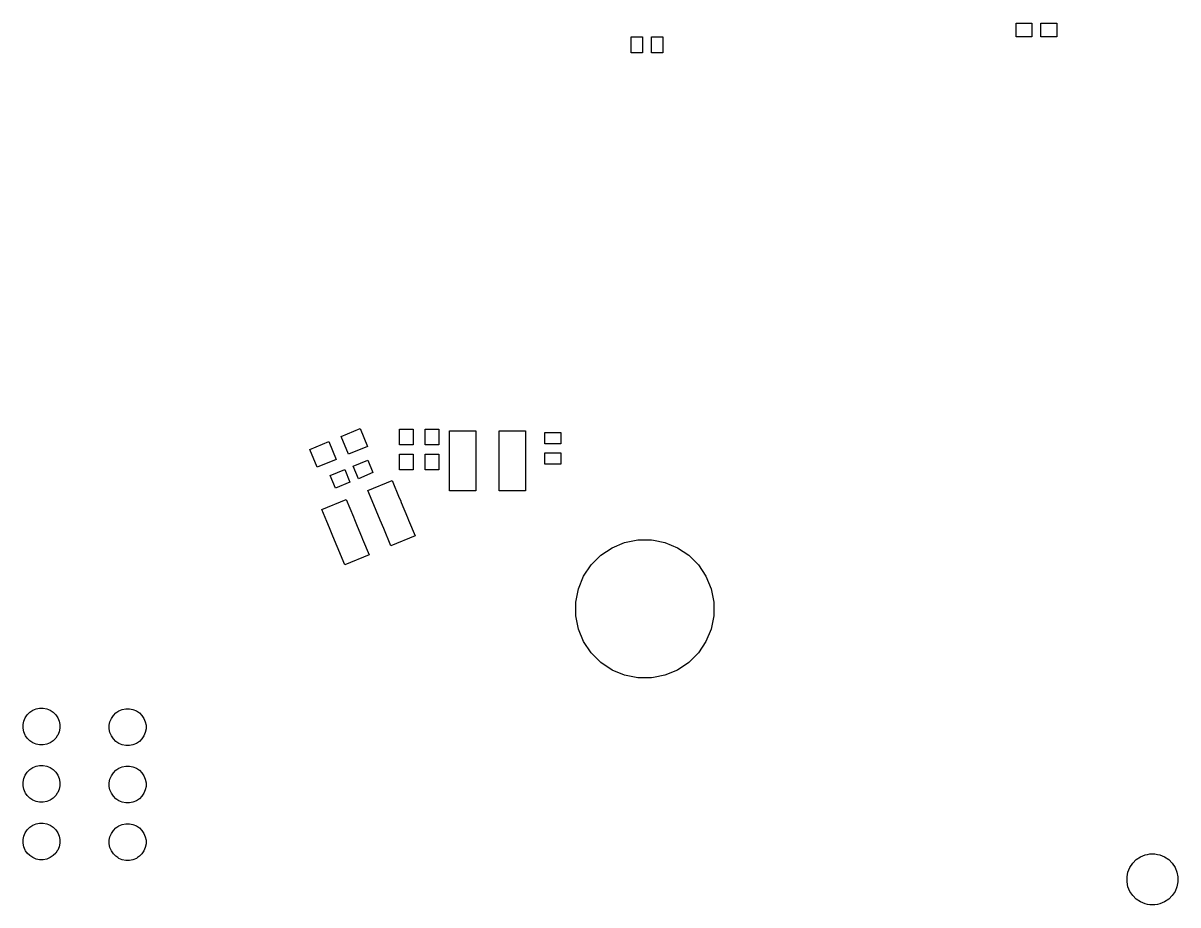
# Model space of a CAD drawing. Extents: x 70 to 174, y -172 to -82.
# Drawn here: x 123.4 to 174.4, y -171.8 to -132.9 of the extents above; entities that cross this region are included whole.
import ezdxf

# ---------------------------------------------------------------- set-up
doc = ezdxf.new("R2010")
doc.units = 0
doc.header["$MEASUREMENT"] = 0
doc.layers.add('BLACK', color=7, linetype='CONTINUOUS')

msp = doc.modelspace()

# ---------------------------------------------------------------- linework, layer by layer
at = {"layer": 'BLACK', "linetype": 'CONTINUOUS'}
for p, q in [((167.295, -133.464), (167.295, -132.864)), ((167.295, -132.864), (167.995, -132.864)), ((167.995, -132.864), (167.995, -133.464)), ((168.395, -133.464), (168.395, -132.864)), ((168.395, -132.864), (169.095, -132.864)), ((169.095, -132.864), (169.095, -133.464)), ((150.281, -134.175), (150.281, -133.475)), ((150.281, -133.475), (150.781, -133.475)), ((150.781, -133.475), (150.781, -134.175)), ((151.181, -134.175), (151.181, -133.475)), ((151.181, -133.475), (151.681, -133.475)), ((151.681, -133.475), (151.681, -134.175)), ((167.995, -133.464), (167.295, -133.464)), ((169.095, -133.464), (168.395, -133.464)), ((150.781, -134.175), (150.281, -134.175)), ((151.681, -134.175), (151.181, -134.175)), ((137.458, -151.128), (138.289, -150.784)), ((137.783, -151.914), (137.458, -151.128)), ((138.289, -150.784), (138.614, -151.569)), ((140.031, -151.506), (140.031, -150.806)), ((140.031, -150.806), (140.631, -150.806)), ((140.631, -150.806), (140.631, -151.506)), ((141.174, -151.506), (141.174, -150.806)), ((141.174, -150.806), (141.774, -150.806)), ((141.774, -150.806), (141.774, -151.506)), ((142.243, -153.531), (142.243, -150.881)), ((142.243, -150.881), (143.403, -150.881)), ((143.403, -150.881), (143.403, -153.531)), ((144.443, -153.531), (144.443, -150.881)), ((144.443, -150.881), (145.603, -150.881)), ((145.603, -150.881), (145.603, -153.531)), ((146.458, -151.456), (146.458, -150.956)), ((146.458, -150.956), (147.158, -150.956)), ((147.158, -150.956), (147.158, -151.456)), ((136.072, -151.702), (136.903, -151.358)), ((136.903, -151.358), (137.229, -152.143)), ((138.614, -151.569), (137.783, -151.914)), ((140.631, -151.506), (140.031, -151.506)), ((141.774, -151.506), (141.174, -151.506)), ((147.158, -151.456), (146.458, -151.456)), ((136.397, -152.488), (136.072, -151.702)), ((137.229, -152.143), (136.397, -152.488)), ((140.031, -152.606), (140.031, -151.906)), ((140.031, -151.906), (140.631, -151.906)), ((140.631, -151.906), (140.631, -152.606)), ((141.174, -152.606), (141.174, -151.906)), ((141.174, -151.906), (141.774, -151.906)), ((141.774, -151.906), (141.774, -152.606)), ((146.458, -152.356), (146.458, -151.856)), ((146.458, -151.856), (147.158, -151.856)), ((147.158, -151.856), (147.158, -152.356)), ((136.967, -152.863), (137.614, -152.595)), ((137.614, -152.595), (137.843, -153.149)), ((137.983, -152.442), (138.63, -152.174)), ((138.213, -152.996), (137.983, -152.442)), ((138.63, -152.174), (138.859, -152.728)), ((140.631, -152.606), (140.031, -152.606)), ((141.774, -152.606), (141.174, -152.606)), ((147.158, -152.356), (146.458, -152.356)), ((137.196, -153.417), (136.967, -152.863)), ((137.843, -153.149), (137.196, -153.417)), ((138.859, -152.728), (138.213, -152.996)), ((138.636, -153.518), (139.708, -153.074)), ((139.708, -153.074), (140.024, -153.836)), ((138.971, -154.326), (138.636, -153.518)), ((143.403, -153.531), (142.243, -153.531)), ((145.603, -153.531), (144.443, -153.531)), ((136.604, -154.36), (137.676, -153.916)), ((137.676, -153.916), (137.991, -154.678)), ((140.024, -153.836), (140.072, -153.952)), ((140.072, -153.952), (140.113, -154.052)), ((140.113, -154.052), (140.387, -154.714)), ((136.822, -154.886), (136.604, -154.36)), ((137.991, -154.678), (137.991, -154.678)), ((137.991, -154.678), (138.039, -154.794)), ((139, -154.396), (138.971, -154.326)), ((139.18, -154.829), (139, -154.396)), ((136.939, -155.168), (136.822, -154.886)), ((136.967, -155.237), (136.939, -155.168)), ((136.939, -155.168), (136.939, -155.168)), ((138.039, -154.794), (138.161, -155.088)), ((138.161, -155.088), (138.355, -155.556)), ((139.335, -155.204), (139.18, -154.829)), ((139.65, -155.966), (139.335, -155.204)), ((139.335, -155.204), (139.335, -155.204)), ((140.387, -154.714), (140.387, -154.714)), ((140.387, -154.714), (140.435, -154.829)), ((140.435, -154.829), (140.722, -155.522)), ((137.089, -155.531), (136.967, -155.237)), ((137.283, -156), (137.089, -155.531)), ((138.355, -155.556), (138.403, -155.671)), ((138.403, -155.671), (138.69, -156.364)), ((140.722, -155.522), (139.65, -155.966)), ((149.986, -155.817), (150.492, -155.717)), ((150.492, -155.717), (150.576, -155.7)), ((150.576, -155.7), (151.176, -155.7)), ((151.176, -155.7), (151.26, -155.717)), ((151.26, -155.717), (151.766, -155.817)), ((137.618, -156.808), (137.283, -156)), ((148.932, -156.381), (149.431, -156.047)), ((149.431, -156.047), (149.986, -155.817)), ((151.766, -155.817), (152.321, -156.047)), ((152.321, -156.047), (152.82, -156.381)), ((138.69, -156.364), (137.618, -156.808)), ((148.507, -156.806), (148.932, -156.381)), ((152.82, -156.381), (153.245, -156.806)), ((148.173, -157.305), (148.507, -156.806)), ((153.245, -156.806), (153.579, -157.305)), ((147.943, -157.86), (148.173, -157.305)), ((153.579, -157.305), (153.809, -157.86)), ((147.826, -158.45), (147.943, -157.86)), ((153.809, -157.86), (153.926, -158.45)), ((147.826, -159.05), (147.826, -158.45)), ((153.926, -158.45), (153.926, -159.05)), ((147.943, -159.64), (147.826, -159.05)), ((153.926, -159.05), (153.809, -159.64)), ((148.173, -160.195), (147.943, -159.64)), ((153.809, -159.64), (153.579, -160.195)), ((148.507, -160.694), (148.173, -160.195)), ((153.579, -160.195), (153.245, -160.694)), ((148.932, -161.119), (148.507, -160.694)), ((153.245, -160.694), (152.82, -161.119)), ((149.431, -161.453), (148.932, -161.119)), ((152.82, -161.119), (152.321, -161.453)), ((149.986, -161.683), (149.431, -161.453)), ((150.492, -161.783), (149.986, -161.683)), ((150.576, -161.8), (150.492, -161.783)), ((151.176, -161.8), (150.576, -161.8)), ((151.26, -161.783), (151.176, -161.8)), ((151.766, -161.683), (151.26, -161.783)), ((152.321, -161.453), (151.766, -161.683)), ((123.571, -163.427), (123.684, -163.314)), ((123.684, -163.314), (123.817, -163.225)), ((123.817, -163.225), (123.965, -163.164)), ((123.817, -163.225), (123.817, -163.225)), ((123.965, -163.164), (124.122, -163.133)), ((124.122, -163.133), (124.282, -163.133)), ((124.282, -163.133), (124.439, -163.164)), ((124.439, -163.164), (124.587, -163.225)), ((124.587, -163.225), (124.587, -163.225)), ((124.587, -163.225), (124.72, -163.314)), ((124.72, -163.314), (124.833, -163.427)), ((127.381, -163.457), (127.494, -163.344)), ((127.494, -163.344), (127.627, -163.255)), ((127.627, -163.255), (127.775, -163.194)), ((127.627, -163.255), (127.627, -163.255)), ((127.775, -163.194), (127.932, -163.163)), ((127.932, -163.163), (128.092, -163.163)), ((128.092, -163.163), (128.249, -163.194)), ((128.249, -163.194), (128.397, -163.255)), ((128.397, -163.255), (128.397, -163.255)), ((128.397, -163.255), (128.53, -163.344)), ((128.53, -163.344), (128.643, -163.457)), ((123.39, -163.865), (123.421, -163.708)), ((123.39, -164.025), (123.39, -163.865)), ((123.421, -163.708), (123.483, -163.56)), ((123.483, -163.56), (123.512, -163.516)), ((123.512, -163.516), (123.571, -163.427)), ((124.833, -163.427), (124.892, -163.516)), ((124.892, -163.516), (124.922, -163.56)), ((124.922, -163.56), (124.983, -163.708)), ((124.983, -163.708), (125.014, -163.865)), ((125.014, -163.865), (125.014, -164.025)), ((127.2, -163.895), (127.231, -163.738)), ((127.2, -164.055), (127.2, -163.895)), ((127.231, -163.738), (127.293, -163.59)), ((127.293, -163.59), (127.322, -163.546)), ((127.322, -163.546), (127.381, -163.457)), ((128.643, -163.457), (128.702, -163.546)), ((128.702, -163.546), (128.732, -163.59)), ((128.732, -163.59), (128.793, -163.738)), ((128.793, -163.738), (128.824, -163.895)), ((128.824, -163.895), (128.824, -164.055)), ((123.421, -164.182), (123.39, -164.025)), ((123.483, -164.329), (123.421, -164.182)), ((123.503, -164.359), (123.483, -164.329)), ((123.571, -164.462), (123.503, -164.359)), ((124.902, -164.359), (124.833, -164.462)), ((124.922, -164.329), (124.902, -164.359)), ((124.983, -164.182), (124.922, -164.329)), ((125.014, -164.025), (124.983, -164.182)), ((127.231, -164.212), (127.2, -164.055)), ((127.293, -164.359), (127.231, -164.212)), ((127.381, -164.492), (127.293, -164.359)), ((127.293, -164.359), (127.293, -164.359)), ((128.732, -164.359), (128.643, -164.492)), ((128.793, -164.212), (128.732, -164.359)), ((128.732, -164.359), (128.732, -164.359)), ((128.824, -164.055), (128.793, -164.212)), ((123.684, -164.575), (123.571, -164.462)), ((123.729, -164.605), (123.684, -164.575)), ((123.817, -164.664), (123.729, -164.605)), ((123.965, -164.725), (123.817, -164.664)), ((124.122, -164.757), (123.965, -164.725)), ((124.282, -164.757), (124.122, -164.757)), ((124.439, -164.725), (124.282, -164.757)), ((124.587, -164.664), (124.439, -164.725)), ((124.675, -164.605), (124.587, -164.664)), ((124.72, -164.575), (124.675, -164.605)), ((124.833, -164.462), (124.72, -164.575)), ((127.494, -164.605), (127.381, -164.492)), ((127.583, -164.664), (127.494, -164.605)), ((127.627, -164.694), (127.583, -164.664)), ((127.775, -164.755), (127.627, -164.694)), ((127.932, -164.787), (127.775, -164.755)), ((128.092, -164.787), (127.932, -164.787)), ((128.249, -164.755), (128.092, -164.787)), ((128.397, -164.694), (128.249, -164.755)), ((128.442, -164.664), (128.397, -164.694)), ((128.53, -164.605), (128.442, -164.664)), ((128.643, -164.492), (128.53, -164.605)), ((123.571, -165.967), (123.684, -165.854)), ((123.684, -165.854), (123.817, -165.765)), ((123.817, -165.765), (123.965, -165.704)), ((123.817, -165.765), (123.817, -165.765)), ((123.965, -165.704), (124.122, -165.673)), ((124.122, -165.673), (124.282, -165.673)), ((124.282, -165.673), (124.439, -165.704)), ((124.439, -165.704), (124.587, -165.765)), ((124.587, -165.765), (124.587, -165.765)), ((124.587, -165.765), (124.72, -165.854)), ((124.72, -165.854), (124.833, -165.967)), ((127.381, -165.997), (127.494, -165.884)), ((127.494, -165.884), (127.627, -165.795)), ((127.627, -165.795), (127.775, -165.734)), ((127.627, -165.795), (127.627, -165.795)), ((127.775, -165.734), (127.932, -165.703)), ((127.932, -165.703), (128.092, -165.703)), ((128.092, -165.703), (128.249, -165.734)), ((128.249, -165.734), (128.397, -165.795)), ((128.397, -165.795), (128.397, -165.795)), ((128.397, -165.795), (128.53, -165.884)), ((128.53, -165.884), (128.643, -165.997)), ((123.39, -166.405), (123.421, -166.248)), ((123.39, -166.565), (123.39, -166.405)), ((123.421, -166.248), (123.483, -166.1)), ((123.483, -166.1), (123.512, -166.056)), ((123.512, -166.056), (123.571, -165.967)), ((124.833, -165.967), (124.892, -166.056)), ((124.892, -166.056), (124.922, -166.1)), ((124.922, -166.1), (124.983, -166.248)), ((124.983, -166.248), (125.014, -166.405)), ((125.014, -166.405), (125.014, -166.565)), ((127.2, -166.435), (127.231, -166.278)), ((127.2, -166.595), (127.2, -166.435)), ((127.231, -166.278), (127.293, -166.13)), ((127.293, -166.13), (127.322, -166.086)), ((127.322, -166.086), (127.381, -165.997)), ((128.643, -165.997), (128.702, -166.086)), ((128.702, -166.086), (128.732, -166.13)), ((128.732, -166.13), (128.793, -166.278)), ((128.793, -166.278), (128.824, -166.435)), ((128.824, -166.435), (128.824, -166.595)), ((123.421, -166.722), (123.39, -166.565)), ((123.483, -166.869), (123.421, -166.722)), ((123.503, -166.899), (123.483, -166.869)), ((123.571, -167.002), (123.503, -166.899)), ((124.902, -166.899), (124.833, -167.002)), ((124.922, -166.869), (124.902, -166.899)), ((124.983, -166.722), (124.922, -166.869)), ((125.014, -166.565), (124.983, -166.722)), ((127.231, -166.752), (127.2, -166.595)), ((127.293, -166.899), (127.231, -166.752)), ((127.381, -167.032), (127.293, -166.899)), ((127.293, -166.899), (127.293, -166.899)), ((128.732, -166.899), (128.643, -167.032)), ((128.793, -166.752), (128.732, -166.899)), ((128.732, -166.899), (128.732, -166.899)), ((128.824, -166.595), (128.793, -166.752)), ((123.684, -167.115), (123.571, -167.002)), ((123.729, -167.145), (123.684, -167.115)), ((123.817, -167.204), (123.729, -167.145)), ((123.965, -167.265), (123.817, -167.204)), ((124.122, -167.297), (123.965, -167.265)), ((124.282, -167.297), (124.122, -167.297)), ((124.439, -167.265), (124.282, -167.297)), ((124.587, -167.204), (124.439, -167.265)), ((124.675, -167.145), (124.587, -167.204)), ((124.72, -167.115), (124.675, -167.145)), ((124.833, -167.002), (124.72, -167.115)), ((127.494, -167.145), (127.381, -167.032)), ((127.583, -167.204), (127.494, -167.145)), ((127.627, -167.234), (127.583, -167.204)), ((127.775, -167.295), (127.627, -167.234)), ((127.932, -167.327), (127.775, -167.295)), ((128.092, -167.327), (127.932, -167.327)), ((128.249, -167.295), (128.092, -167.327)), ((128.397, -167.234), (128.249, -167.295)), ((128.442, -167.204), (128.397, -167.234)), ((128.53, -167.145), (128.442, -167.204)), ((128.643, -167.032), (128.53, -167.145)), ((123.571, -168.507), (123.684, -168.394)), ((123.684, -168.394), (123.817, -168.305)), ((123.817, -168.305), (123.965, -168.244)), ((123.817, -168.305), (123.817, -168.305)), ((123.965, -168.244), (124.122, -168.213)), ((124.122, -168.213), (124.282, -168.213)), ((124.282, -168.213), (124.439, -168.244)), ((124.439, -168.244), (124.587, -168.305)), ((124.587, -168.305), (124.587, -168.305)), ((124.587, -168.305), (124.72, -168.394)), ((124.72, -168.394), (124.833, -168.507)), ((127.381, -168.537), (127.494, -168.424)), ((127.494, -168.424), (127.627, -168.335)), ((127.627, -168.335), (127.775, -168.274)), ((127.627, -168.335), (127.627, -168.335)), ((127.775, -168.274), (127.932, -168.243)), ((127.932, -168.243), (128.092, -168.243)), ((128.092, -168.243), (128.249, -168.274)), ((128.249, -168.274), (128.397, -168.335)), ((128.397, -168.335), (128.397, -168.335)), ((128.397, -168.335), (128.53, -168.424)), ((128.53, -168.424), (128.643, -168.537)), ((123.39, -168.945), (123.421, -168.788)), ((123.39, -169.105), (123.39, -168.945)), ((123.421, -168.788), (123.483, -168.64)), ((123.483, -168.64), (123.512, -168.596)), ((123.512, -168.596), (123.571, -168.507)), ((124.833, -168.507), (124.892, -168.596)), ((124.892, -168.596), (124.922, -168.64)), ((124.922, -168.64), (124.983, -168.788)), ((124.983, -168.788), (125.014, -168.945)), ((125.014, -168.945), (125.014, -169.105)), ((127.2, -168.975), (127.231, -168.818)), ((127.2, -169.135), (127.2, -168.975)), ((127.231, -168.818), (127.293, -168.67)), ((127.293, -168.67), (127.322, -168.626)), ((127.322, -168.626), (127.381, -168.537)), ((128.643, -168.537), (128.702, -168.626)), ((128.702, -168.626), (128.732, -168.67)), ((128.732, -168.67), (128.793, -168.818)), ((128.793, -168.818), (128.824, -168.975)), ((128.824, -168.975), (128.824, -169.135)), ((123.421, -169.262), (123.39, -169.105)), ((123.483, -169.409), (123.421, -169.262)), ((123.503, -169.439), (123.483, -169.409)), ((123.571, -169.542), (123.503, -169.439)), ((124.902, -169.439), (124.833, -169.542)), ((124.922, -169.409), (124.902, -169.439)), ((124.983, -169.262), (124.922, -169.409)), ((125.014, -169.105), (124.983, -169.262)), ((127.231, -169.292), (127.2, -169.135)), ((127.293, -169.439), (127.231, -169.292)), ((127.381, -169.572), (127.293, -169.439)), ((127.293, -169.439), (127.293, -169.439)), ((128.732, -169.439), (128.643, -169.572)), ((128.793, -169.292), (128.732, -169.439)), ((128.732, -169.439), (128.732, -169.439)), ((128.824, -169.135), (128.793, -169.292)), ((123.684, -169.655), (123.571, -169.542)), ((123.729, -169.685), (123.684, -169.655)), ((123.817, -169.744), (123.729, -169.685)), ((123.965, -169.805), (123.817, -169.744)), ((124.122, -169.837), (123.965, -169.805)), ((124.282, -169.837), (124.122, -169.837)), ((124.439, -169.805), (124.282, -169.837)), ((124.587, -169.744), (124.439, -169.805)), ((124.675, -169.685), (124.587, -169.744)), ((124.72, -169.655), (124.675, -169.685)), ((124.833, -169.542), (124.72, -169.655)), ((127.494, -169.685), (127.381, -169.572)), ((127.583, -169.744), (127.494, -169.685)), ((127.627, -169.774), (127.583, -169.744)), ((127.775, -169.835), (127.627, -169.774)), ((127.932, -169.867), (127.775, -169.835)), ((128.092, -169.867), (127.932, -169.867)), ((128.249, -169.835), (128.092, -169.867)), ((128.397, -169.774), (128.249, -169.835)), ((128.442, -169.744), (128.397, -169.774)), ((128.53, -169.685), (128.442, -169.744)), ((128.643, -169.572), (128.53, -169.685)), ((172.326, -170.173), (172.449, -169.989)), ((172.449, -169.989), (172.606, -169.832)), ((172.606, -169.832), (172.79, -169.709)), ((172.79, -169.709), (172.995, -169.624)), ((172.995, -169.624), (173.104, -169.602)), ((173.104, -169.602), (173.212, -169.581)), ((173.212, -169.581), (173.434, -169.581)), ((173.434, -169.581), (173.543, -169.602)), ((173.543, -169.602), (173.651, -169.624)), ((173.651, -169.624), (173.856, -169.709)), ((173.856, -169.709), (174.04, -169.832)), ((174.04, -169.832), (174.197, -169.989)), ((174.197, -169.989), (174.32, -170.173)), ((172.198, -170.595), (172.241, -170.378)), ((172.241, -170.378), (172.326, -170.173)), ((174.32, -170.173), (174.405, -170.378)), ((174.405, -170.378), (174.448, -170.595)), ((172.198, -170.816), (172.198, -170.595)), ((172.241, -171.034), (172.198, -170.816)), ((172.326, -171.239), (172.241, -171.034)), ((174.405, -171.034), (174.32, -171.239)), ((174.448, -170.816), (174.405, -171.034)), ((174.448, -170.595), (174.448, -170.816)), ((172.449, -171.423), (172.326, -171.239)), ((172.606, -171.58), (172.449, -171.423)), ((174.197, -171.423), (174.04, -171.58)), ((174.32, -171.239), (174.197, -171.423)), ((172.79, -171.703), (172.606, -171.58)), ((172.995, -171.787), (172.79, -171.703)), ((173.104, -171.809), (172.995, -171.787)), ((173.212, -171.831), (173.104, -171.809)), ((173.434, -171.831), (173.212, -171.831)), ((173.543, -171.809), (173.434, -171.831)), ((173.651, -171.787), (173.543, -171.809)), ((173.856, -171.703), (173.651, -171.787)), ((174.04, -171.58), (173.856, -171.703))]:
    msp.add_line(p, q, dxfattribs=at)

doc.saveas('drawing.dxf')
